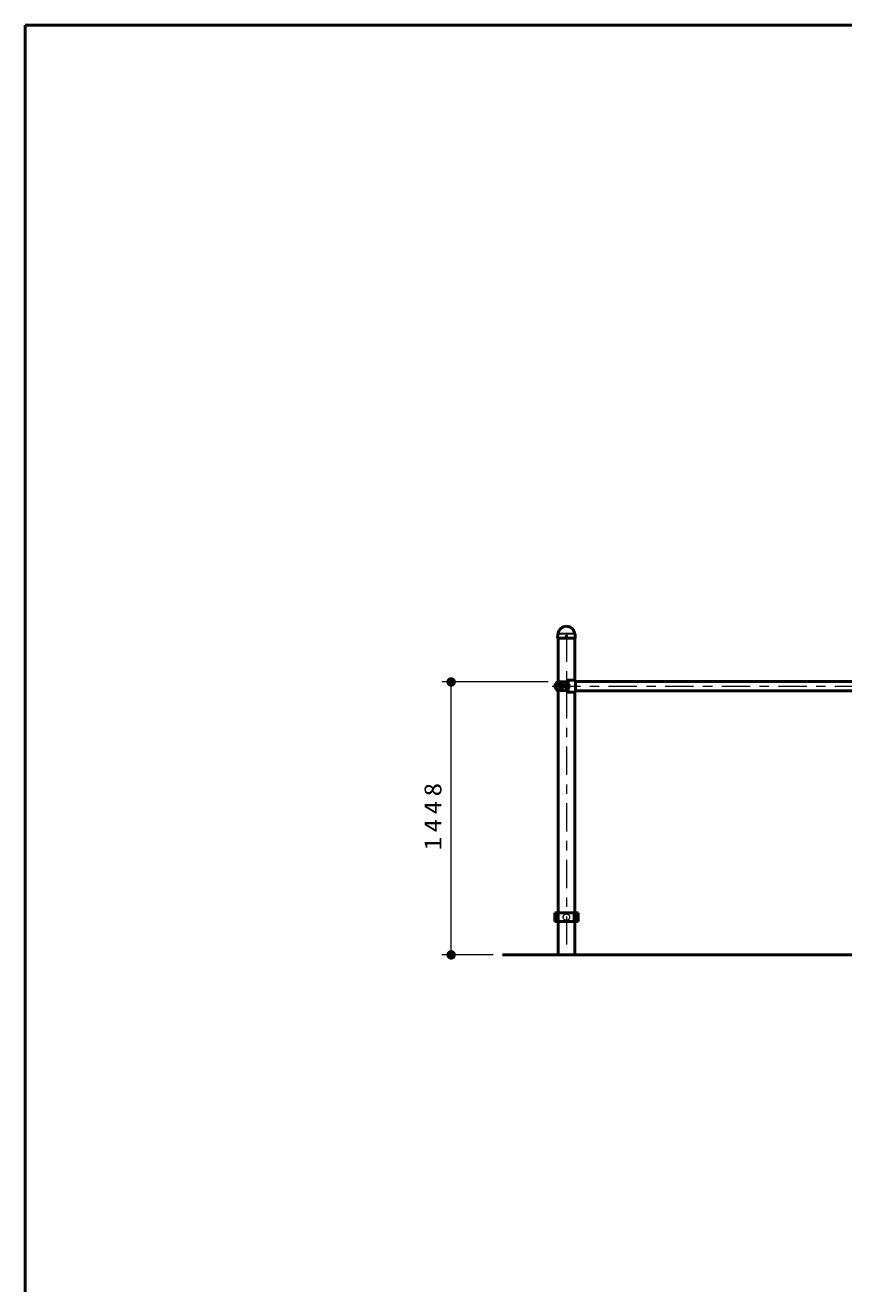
# Model space of a CAD drawing. Units: millimetres on the paper, scale 1:50. Extents: x -385 to 0, y -594 to 267.
# Drawn here: x -385 to -298.2, y -163.5 to -30 of the extents above; entities that cross this region are included whole.
import ezdxf

# ---------------------------------------------------------------- set-up
doc = ezdxf.new("R2010")
doc.units = ezdxf.units.MM
doc.linetypes.add('USER1', pattern=[4.5, 2.5, -2])
doc.linetypes.add('USER2', pattern=[6, 3, -1, 1, -1])
doc.layers.add('LY_1', color=140, linetype='Continuous', lineweight=50)
doc.styles.add('ＭＳ ゴシック', font='')
doc.styles.get('ＭＳ ゴシック').set_extended_font_data('MS Gothic')

# ---------------------------------------------------------------- blocks, each defined once
blk = doc.blocks.new('filled_dot')
at = {"color": 0, "linetype": 'Continuous', "lineweight": -2, "const_width": 1.25}
blk.add_lwpolyline([(-0.625, 0, 1), (0.625, 0, 1)], format="xyb", close=True, dxfattribs=at)

msp = doc.modelspace()

# ---------------------------------------------------------------- linework, layer by layer
at = {"layer": 'LY_1', "color": 7}
for p, q in [((-385, -30), (-385, -297)), ((0, -30), (-385, -30)), ((-334.388, -128.612), (-222.282, -128.612))]:
    msp.add_line(p, q, dxfattribs=at)
at = {"layer": 'LY_1'}
for p, q in [((-328.535, -95.022), (-328.526, -94.626)), ((-328.502, -94.568), (-328.48, -94.546)), ((-326.709, -94.568), (-326.731, -94.546)), ((-326.677, -95.022), (-326.685, -94.626)), ((-328.535, -95.022), (-328.525, -95.032)), ((-326.686, -95.032), (-328.525, -95.032)), ((-328.497, -99.662), (-328.497, -95.032)), ((-326.715, -99.462), (-326.715, -95.032)), ((-326.686, -95.032), (-326.677, -95.022)), ((-328.74, -99.912), (-328.746, -99.912)), ((-328.528, -99.662), (-327.676, -99.662)), ((-327.929, -99.929), (-328.27, -99.911)), ((-327.929, -99.929), (-327.929, -100.296)), ((-327.636, -99.702), (-327.636, -100.522)), ((-327.435, -99.662), (-327.555, -99.662)), ((-327.555, -99.662), (-327.555, -100.562)), ((-327.435, -99.662), (-327.435, -100.562)), ((-327.435, -99.932), (-327.435, -100.292)), ((-327.435, -99.932), (-327.415, -99.932)), ((-326.631, -99.462), (-327.355, -99.462)), ((-327.315, -100.032), (-327.315, -100.192)), ((-326.631, -99.462), (-326.631, -100.762)), ((-326.631, -99.626), (-283.581, -99.626)), ((-328.74, -100.312), (-328.746, -100.312)), ((-328.526, -100.562), (-327.676, -100.562)), ((-328.497, -128.612), (-328.497, -100.562)), ((-327.929, -100.296), (-328.27, -100.314)), ((-327.435, -100.562), (-327.555, -100.562)), ((-327.435, -100.292), (-327.415, -100.292)), ((-326.631, -100.762), (-327.355, -100.762)), ((-326.715, -128.612), (-326.715, -100.762)), ((-326.631, -100.598), (-283.581, -100.598)), ((-326.369, -124.162), (-328.842, -124.162)), ((-328.842, -124.162), (-328.842, -125.062)), ((-326.369, -125.062), (-328.842, -125.062)), ((-328.676, -124.162), (-328.676, -125.062)), ((-326.771, -124.162), (-326.771, -125.062)), ((-326.584, -124.162), (-326.584, -125.062)), ((-326.525, -124.162), (-326.525, -125.062)), ((-326.369, -124.162), (-326.369, -125.062))]:
    msp.add_line(p, q, dxfattribs=at)
at = {"layer": 'LY_1', "color": 7, "lineweight": 13}
for p, q in [((-326.712, -94.602), (-328.499, -94.602)), ((-326.748, -94.532), (-328.46, -94.532)), ((-329.528, -99.662), (-340.829, -99.662)), ((-339.829, -128.612), (-339.829, -99.662)), ((-335.388, -128.612), (-340.829, -128.612))]:
    msp.add_line(p, q, dxfattribs=at)
at = {"layer": 'LY_1', "color": 7, "linetype": 'USER2', "lineweight": 13}
for p, q in [((-327.606, -94.522), (-327.606, -128.612)), ((-329.127, -100.112), (-281.041, -100.112))]:
    msp.add_line(p, q, dxfattribs=at)
at = {"layer": 'LY_1', "color": 7, "linetype": 'USER1', "lineweight": 13}
for p, q in [((-328.506, -99.682), (-328.506, -100.542)), ((-327.935, -100.212), (-327.935, -100.012)), ((-327.935, -100.012), (-327.435, -100.012)), ((-327.765, -99.937), (-327.929, -99.929)), ((-327.916, -99.942), (-327.916, -100.282)), ((-327.756, -99.942), (-327.916, -99.942)), ((-327.756, -99.947), (-327.756, -100.277)), ((-327.636, -99.992), (-327.756, -99.992)), ((-327.435, -99.992), (-327.555, -99.992)), ((-327.935, -100.212), (-327.435, -100.212)), ((-327.765, -100.287), (-327.929, -100.296)), ((-327.756, -100.282), (-327.916, -100.282)), ((-327.636, -100.232), (-327.756, -100.232)), ((-327.435, -100.232), (-327.555, -100.232))]:
    msp.add_line(p, q, dxfattribs=at)
at = {"layer": 'LY_1'}
msp.add_circle((-327.606, -94.872), 0.06, dxfattribs=at)
at = {"layer": 'LY_1', "color": 7, "linetype": 'USER1', "lineweight": 13}
msp.add_circle((-327.606, -124.612), 0.34, dxfattribs=at)
at = {"layer": 'LY_1'}
for centre, radius, start, end in [((-328.442, -94.627), 0.084, 135, 178.99605), ((-328.519, -94.506), 0.056, 315, 353.3676), ((-327.606, -94.612), 0.864, 90, 173.3676), ((-327.606, -94.612), 0.864, 6.6324, 90), ((-326.692, -94.506), 0.056, 186.6324, 225), ((-326.769, -94.627), 0.084, 1.00395, 45), ((-328.506, -100.112), 0.32, 143.1301, 216.8699), ((-328.506, -100.112), 0.3, 154.44159, 205.55841), ((-327.513, -100.587), 1.4, 140.22094, 154.44159), ((-328.746, -99.932), 0.02, 90, 143.1301), ((-328.528, -99.742), 0.08, 90, 140.22094), ((-328.074, -100.112), 0.278, 154.69944, 205.30056), ((-327.06, -100.592), 1.4, 151.38495, 154.69944), ((-328.271, -99.931), 0.02, 87, 151.38495), ((-327.676, -99.702), 0.04, 0, 90), ((-327.355, -99.662), 0.2, 90, 180), ((-327.415, -100.032), 0.1, 0, 90), ((-327.513, -99.638), 1.4, 205.55841, 219.77906), ((-328.746, -100.292), 0.02, 216.8699, 270), ((-328.528, -100.482), 0.08, 219.77906, 270), ((-327.06, -99.633), 1.4, 205.30056, 208.61505), ((-328.271, -100.294), 0.02, 208.61505, 273), ((-327.676, -100.522), 0.04, 270, 0), ((-327.355, -100.562), 0.2, 180, 270), ((-327.415, -100.192), 0.1, 270, 0)]:
    msp.add_arc(centre, radius, start, end, dxfattribs=at)
at = {"layer": 'LY_1', "color": 7, "linetype": 'USER1', "lineweight": 13}
for centre, radius, start, end in [((-328.526, -99.682), 0.02, 0, 91.98888), ((-327.766, -99.947), 0.01, 0, 88), ((-327.766, -99.947), 0.01, 0, 88), ((-328.526, -100.542), 0.02, 270, 0), ((-327.766, -100.277), 0.01, 272, 0), ((-327.766, -100.277), 0.01, 273, 0)]:
    msp.add_arc(centre, radius, start, end, dxfattribs=at)

# ---------------------------------------------------------------- block references
at = {"layer": 'LY_1', "color": 7, "lineweight": 13, "xscale": 0.4, "yscale": 0.4}
for p, rotation in [((-339.829, -99.662), 270), ((-339.829, -128.612), 90)]:
    msp.add_blockref('filled_dot', p, dxfattribs=dict(at, rotation=rotation))

# ---------------------------------------------------------------- texts
at = {"layer": 'LY_1', "color": 7, "insert": (-340.829, -113.709), "char_height": 1.833, "attachment_point": 8, "rotation": 90, "style": 'ＭＳ ゴシック'}
msp.add_mtext('\\T1.33;\\W1.15;1448', dxfattribs=at)

doc.saveas('drawing.dxf')
